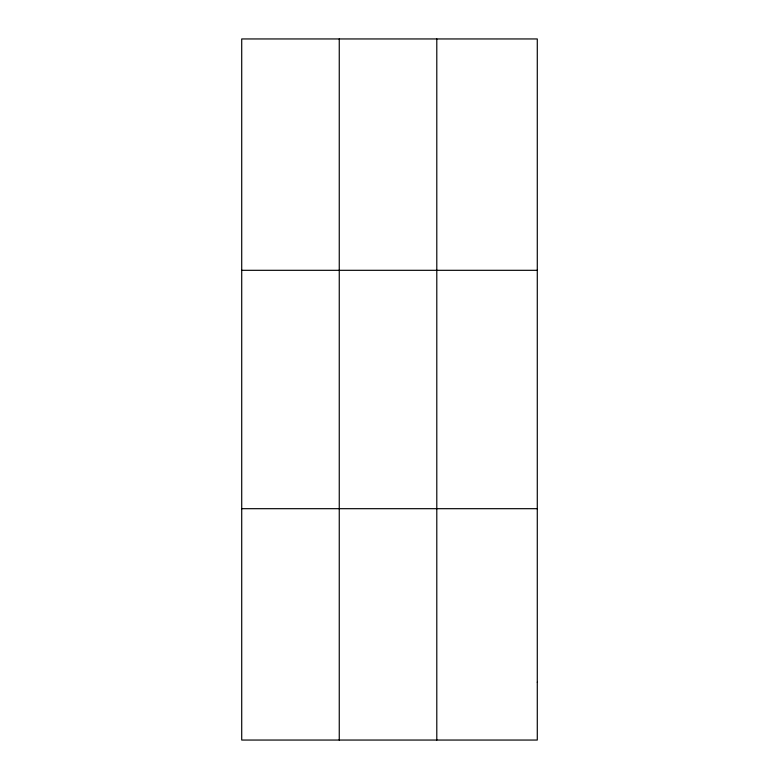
<?xml version="1.0" encoding="UTF-8"?>
<svg xmlns="http://www.w3.org/2000/svg" width="779" height="779" viewBox="0 0 779 779"><rect width="100%" height="100%" fill="white"/><g stroke="black" fill="none" stroke-linecap="round" stroke-linejoin="round"><path stroke-width="1.17" d="M339.255 38.95L339.255 740.05M436.795 38.95L436.795 740.05M241.714 270.313L537.286 270.313M241.714 508.687L537.286 508.687M537.286 682.209L537.286 740.05L241.714 740.05L241.714 38.95L537.286 38.95L537.286 682.209"/></g></svg>
